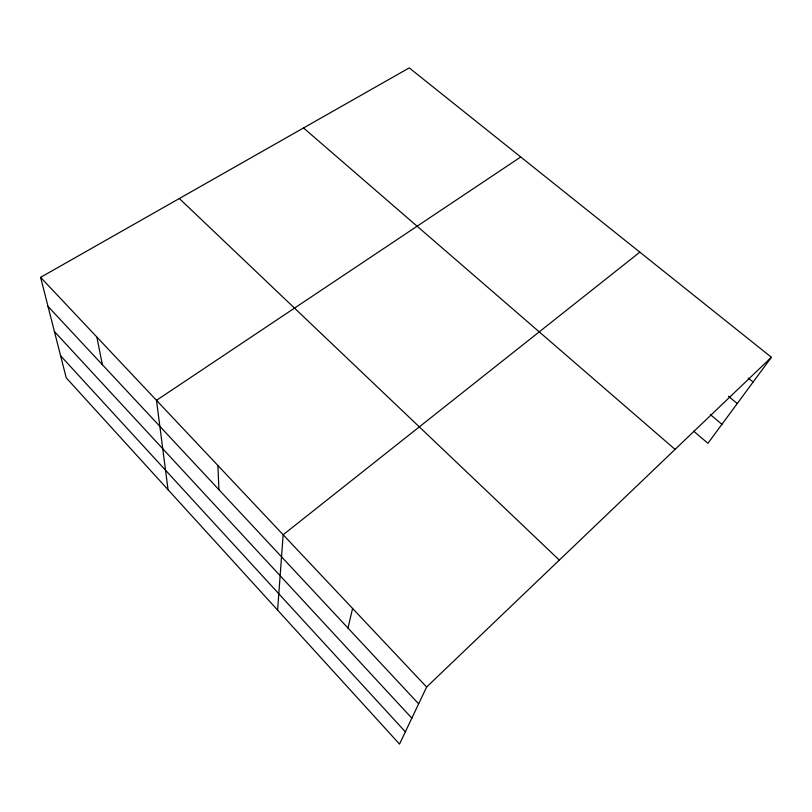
<?xml version="1.0" encoding="UTF-8"?>
<svg xmlns="http://www.w3.org/2000/svg" width="812" height="812" viewBox="0 0 812 812"><rect width="100%" height="100%" fill="white"/><g stroke="black" fill="none" stroke-linecap="round" stroke-linejoin="round"><path stroke-width="1.22" d="M277.602 610.106L283.155 534.763L639.846 252.156M347.983 628.062L352.591 608.442M771.4 357.27L426.625 687.023L399.534 744.096L66.229 377.824L40.6 277.339L409.238 67.903L771.4 357.27L707.922 443.301L693.641 431.131M520.736 156.99L156.483 400.326L168.054 489.717M748.207 378.057L753.12 382.046M728.486 396.286L737.255 403.544M710.287 414.546L721.929 424.321M303.536 127.961L675.077 449.391M179.33 198.524L559.326 560.097M40.6 277.339L426.625 687.023M48.02 306.428L418.647 703.831M54.424 331.56L411.836 718.163M60.606 355.778L405.361 731.815M96.841 337.031L102.363 364.7M217.91 465.52L218.925 489.687"/></g></svg>
